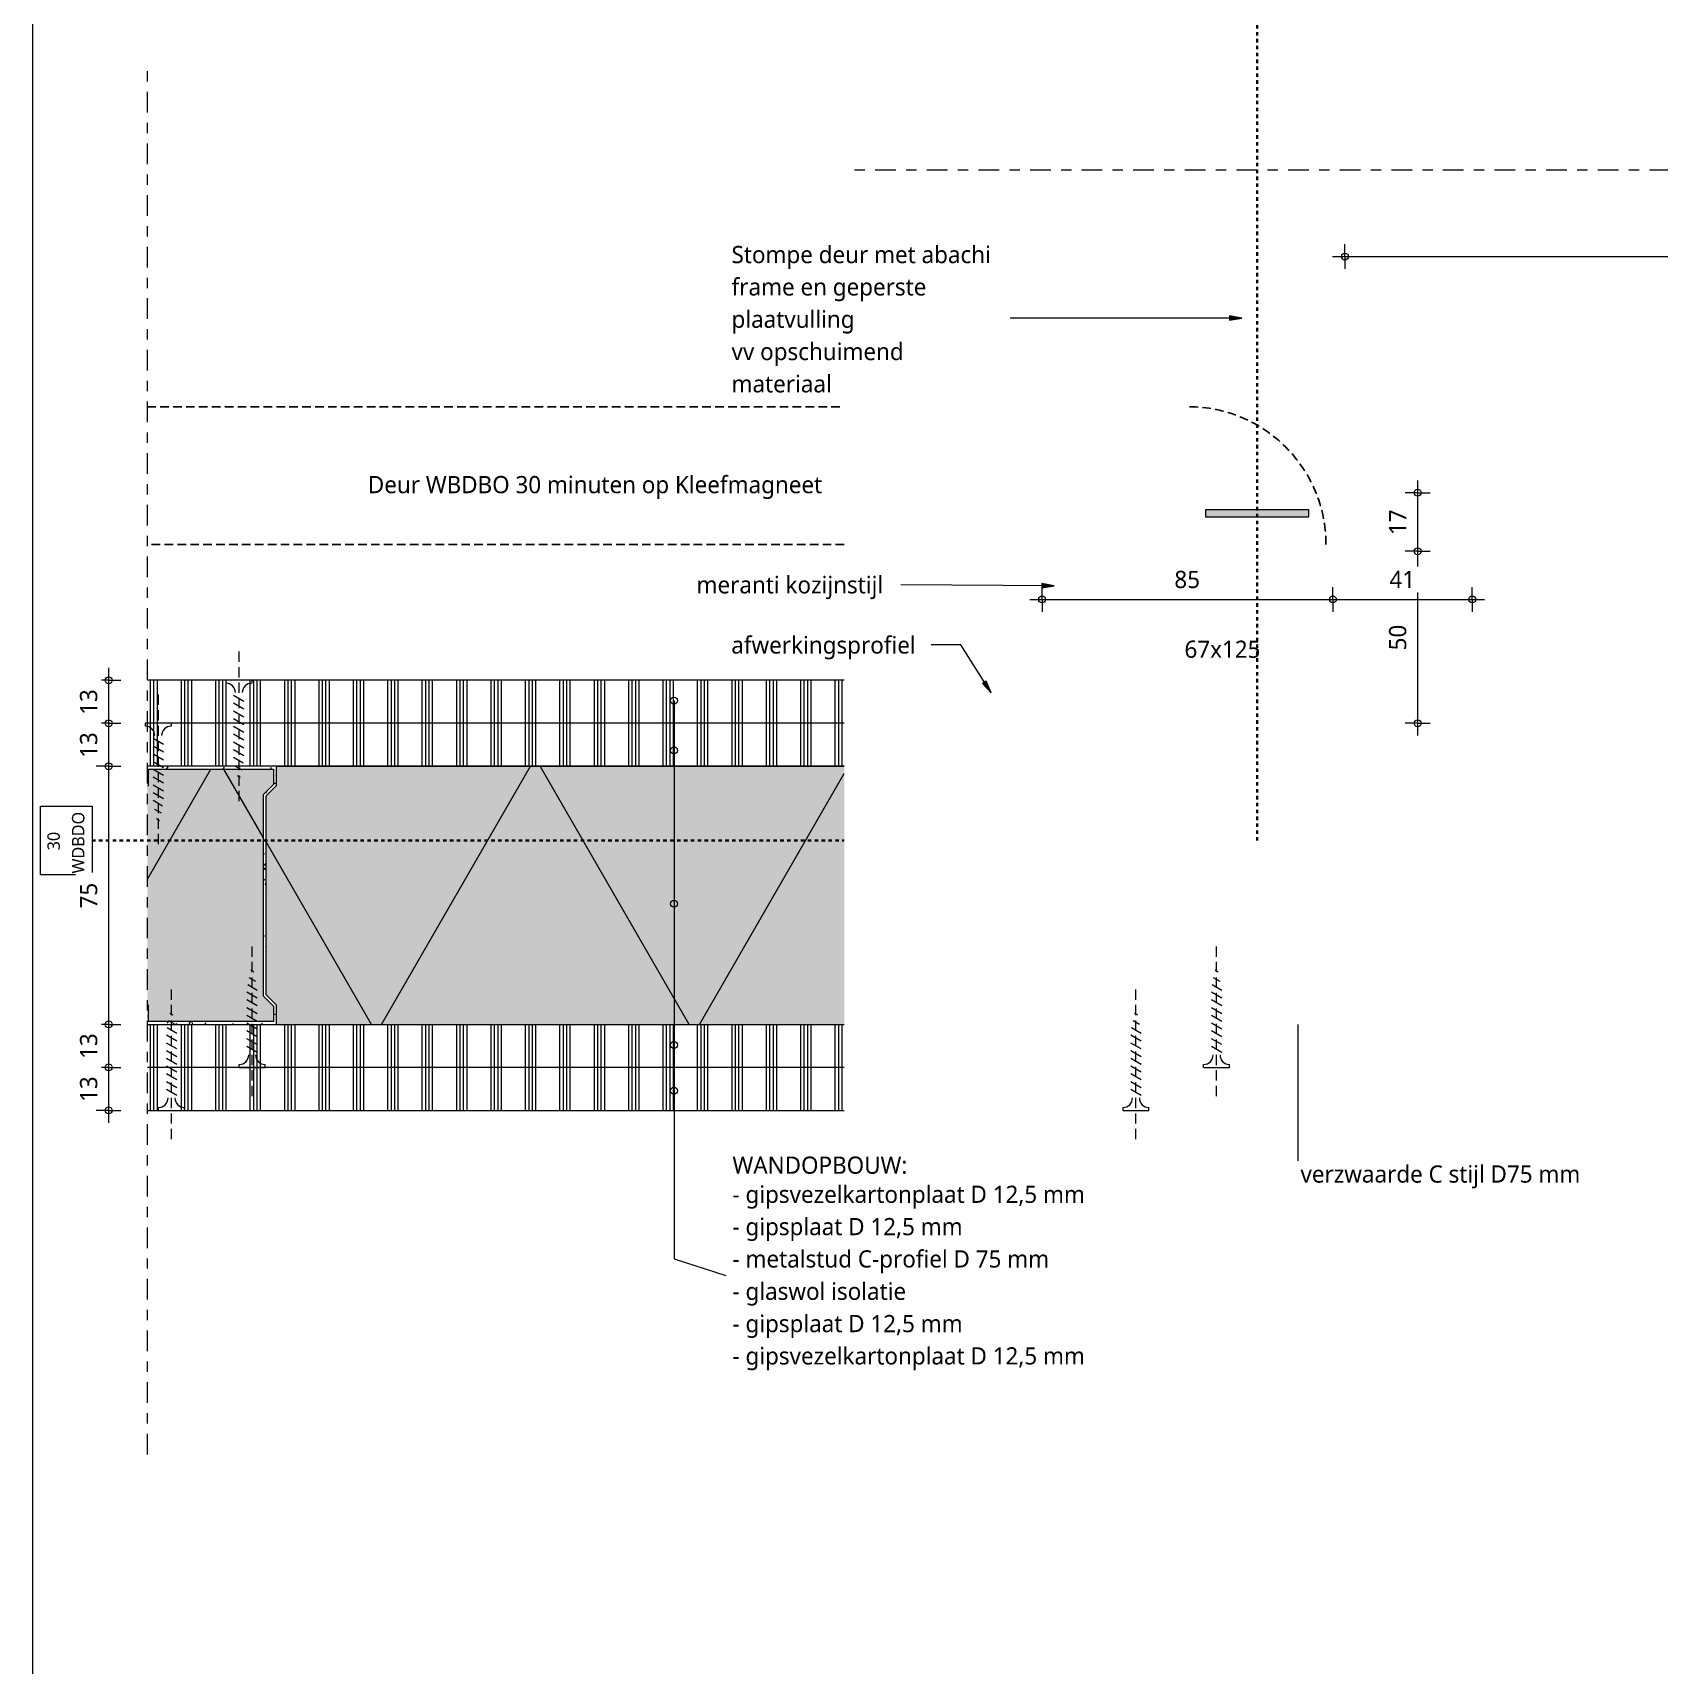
# Model space of a CAD drawing. Header units: millimetres. Extents: x 32900 to 38291, y -18988 to 4133.
# Drawn here: x 32970.8 to 33443.5, y -8343.7 to -7869.2 of the extents above; entities that cross this region are included whole.
import ezdxf

# ---------------------------------------------------------------- set-up
doc = ezdxf.new("R2010")
doc.units = ezdxf.units.MM
for name, pattern in [('MV_30_min', [2, 1, -1]), ('MV_center', [15, 6, -3, 3, -3]), ('MV_hidden', [3.75, 2.5, -1.25]), ('MV_hidden_2', [4.5, 3, -1.5])]:
    doc.linetypes.add(name, pattern=pattern)
for name, color, linetype, lineweight in [('A-ANNO-DIMS', 211, 'Continuous', 13), ('A-ANNO-DIMS-2', 211, 'Continuous', 13), ('A-ANNO-IDEN', 131, 'Continuous', 18), ('A-ANNO-NOTE', 131, 'Continuous', 18), ('A-DETL', 90, 'Continuous', 13), ('A-DETL-GENF', 92, 'Continuous', 18), ('A-DETL-THIN', 151, 'Continuous', 18), ('G-ANNO-TEXT', 231, 'Continuous', 13)]:
    doc.layers.add(name, color=color, linetype=linetype, lineweight=lineweight)
doc.styles.add('Segoe UI', font='segoeui.ttf', dxfattribs={"height": 5})
doc.styles.add('Segoe UI_2', font='segoeui.ttf', dxfattribs={"height": 3.6})
doc.styles.add('Segoe UI_B', font='segoeui.ttf', dxfattribs={"height": 5})
doc.dimstyles.new('1_8_mm', dxfattribs={"dimscale": 304.8, "dimtxt": 3.77051, "dimasz": 0.006562, "dimexe": 0.011811, "dimexo": 0.0625, "dimgap": 0.003281, "dimtad": 1, "dimdec": 0, "dimzin": 0, "dimdsep": 46, "dimtxsty": 'Segoe UI_2', "dimblk1": 'DOTBLANK', "dimblk2": 'DOTBLANK', "dimsah": 1, "dimcen": 0.09, "dimdle": 0.011811, "dimazin": 0, "dimtfac": 1, "dimtdec": 4, "dimtix": 1, "dimtmove": 0, "dimatfit": 3, "dimfxl": 0.011811, "dimfxlon": 1, "dimtvp": 1, "dimtfill": 1, "dimtolj": 1, "dimtzin": 0, "dimarcsym": 2})
doc.dimstyles.new('2_5_mm_2', dxfattribs={"dimscale": 304.8, "dimtxt": 5.23682, "dimasz": 0.006562, "dimexe": 0.011811, "dimexo": 0.0625, "dimgap": 0.005906, "dimtad": 1, "dimdec": 0, "dimzin": 0, "dimdsep": 46, "dimtxsty": 'Segoe UI', "dimblk1": 'DOTBLANK', "dimblk2": 'DOTBLANK', "dimsah": 1, "dimcen": 0.09, "dimdle": 0.011811, "dimazin": 0, "dimtfac": 1, "dimtdec": 4, "dimtix": 1, "dimtmove": 0, "dimatfit": 3, "dimfxl": 0.011811, "dimfxlon": 1, "dimtvp": 1, "dimtfill": 1, "dimtolj": 1, "dimtzin": 0, "dimarcsym": 2})
pattern_1 = [(90, (4, 0), (-10, 6e-16), []), (90, (5, 0), (-10, 6e-16), []), (90, (6, 0), (-10, 6e-16), []), (90, (7, 0), (-10, 6e-16), [])]

# ---------------------------------------------------------------- blocks, each defined once
blk = doc.blocks.new('42 isolatie - Type 1-3788378-Details ziekenhuis Utiliteitsgebouw')
at = {"layer": 'A-DETL-GENF'}
h = blk.add_hatch(color=256, dxfattribs=at)
h.paths.add_polyline_path([(37.48, 75.8), (0.28, 75.8), (0.28, 75.2), (38.28, 75.2), (38.28, 69.6), (37.48, 69.6), (37.48, 74.4), (1.08, 74.4), (1.08, 69.93), (4.08, 66.93), (4.08, 8.47), (1.08, 5.47), (1.08, 1), (37.48, 1), (37.48, 5.8), (38.28, 5.8), (38.28, 0.8), (120.28, 0.8), (120.28, 75.8), (38.28, 75.8)])
h.paths.add_polyline_path([(360.28, 75.8), (360.28, 0.8), (525.28, 0.8), (525.28, 6.4), (528.28, 9.4), (528.28, 67.2), (525.28, 70.2), (525.28, 75.8)])
h.paths.add_polyline_path([(528.28, 75), (526.08, 75), (526.08, 70.53), (529.08, 67.53), (529.08, 9.07), (526.08, 6.07), (526.08, 1.6), (562.48, 1.6), (562.48, 6.4), (562.78, 6.4), (562.78, 70.2), (562.48, 70.2), (562.48, 75), (529.08, 75)])
h.paths.add_polyline_path([(0.28, 69.6), (0.28, 5.8), (3.28, 8.8), (3.28, 66.6), (1.08, 68.8)])
at = {"layer": 'A-DETL-GENF', "lineweight": 13}
h = blk.add_hatch(dxfattribs=at)
h.set_pattern_fill('FP_4', color=256, style=0, pattern_type=2)
h.set_pattern_definition([(60, (0, 0), (-69.282, 40), []), (120, (0, 0), (-69.282, -40), [])])
h.paths.add_polyline_path([(37.48, 75.8), (0.28, 75.8), (0.28, 75.2), (38.28, 75.2), (38.28, 69.6), (37.48, 69.6), (37.48, 74.4), (1.08, 74.4), (1.08, 69.93), (4.08, 66.93), (4.08, 8.47), (1.08, 5.47), (1.08, 1), (37.48, 1), (37.48, 5.8), (38.28, 5.8), (38.28, 0.8), (120.28, 0.8), (120.28, 75.8), (38.28, 75.8)])
h.paths.add_polyline_path([(360.28, 75.8), (360.28, 0.8), (525.28, 0.8), (525.28, 6.4), (528.28, 9.4), (528.28, 67.2), (525.28, 70.2), (525.28, 75.8)])
h.paths.add_polyline_path([(528.28, 75), (526.08, 75), (526.08, 70.53), (529.08, 67.53), (529.08, 9.07), (526.08, 6.07), (526.08, 1.6), (562.48, 1.6), (562.48, 6.4), (562.78, 6.4), (562.78, 70.2), (562.48, 70.2), (562.48, 75), (529.08, 75)])
h.paths.add_polyline_path([(0.28, 69.6), (0.28, 5.8), (3.28, 8.8), (3.28, 66.6), (1.08, 68.8)])
at = {"layer": 'A-DETL-GENF'}
for p, q in [((120.28, 75.8), (0.28, 75.8)), ((0.28, 75.8), (0.28, 75.2)), ((120.28, 75.8), (0.28, 75.8)), ((0.28, 75.8), (0.28, 75.2)), ((525.28, 75.8), (360.28, 75.8)), ((525.28, 75.8), (360.28, 75.8)), ((0.28, 69.6), (0.28, 5.8)), ((0.28, 69.6), (0.28, 5.8)), ((38.28, 0.8), (120.28, 0.8)), ((360.28, 0.8), (525.28, 0.8))]:
    blk.add_line(p, q, dxfattribs=at)
blk = doc.blocks.new('NLRS_00_DI_maskeer - Type 1-4234907-Details ziekenhuis Utiliteitsgebouw')
at = {"layer": 'A-DETL-GENF', "linetype": 'MV_center'}
blk.add_line((304.5, 0), (-100, 0), dxfattribs=at)
blk = doc.blocks.new('NLRS_00_DI_maskeer - Type 1-4234905-Details ziekenhuis Utiliteitsgebouw')
at = {"layer": 'A-DETL-GENF', "linetype": 'MV_center'}
blk.add_line((140, 0), (-100, 0), dxfattribs=at)
blk = doc.blocks.new('02_GA_brandscheiding - 30 min-3717880-Details ziekenhuis Utiliteitsgebouw')
at = {"layer": 'A-ANNO-NOTE'}
for p, q in [((-5, 3.75), (5, 3.75)), ((-5, -3.75), (-5, 3.75)), ((5, 3.75), (5, -3.75)), ((5, -3.75), (-5, -3.75))]:
    blk.add_line(p, q, dxfattribs=at)
blk = doc.blocks.new('DIMBLOCK264-Details ziekenhuis Utiliteitsgebouw')
at = {"layer": 'A-ANNO-DIMS-2'}
for p, q in [((32992.84, -8053.81), (32992.84, -8069.91)), ((32992.84, -8057.41), (32989.24, -8057.41)), ((32992.84, -8057.41), (32996.44, -8057.41)), ((32992.84, -8069.91), (32989.24, -8069.91)), ((32992.84, -8069.91), (32996.44, -8069.91))]:
    blk.add_line(p, q, dxfattribs=at)
for centre in [(32992.84, -8057.41), (32992.84, -8069.91)]:
    blk.add_circle(centre, 1, dxfattribs=at)
at = {"layer": 'A-ANNO-DIMS-2', "color": 0, "insert": (32984.52, -8067.47), "char_height": 5, "width": 9.1406, "attachment_point": 1, "rotation": 90, "line_spacing_factor": 1.142579, "style": 'Segoe UI', "bg_fill": 3, "box_fill_scale": 1.25, "bg_fill_color": 9, "bg_fill_true_color": 13158600, "bg_fill_transparency": 0}
blk.add_mtext('13', dxfattribs=at)
blk = doc.blocks.new('_DotBlank')
at = {"color": 0, "linetype": 'ByBlock', "lineweight": -2}
blk.add_line((-0.5, 0), (-1, 0), dxfattribs=at)
blk.add_circle((0, 0), 0.5, dxfattribs=at)
blk = doc.blocks.new('DIMBLOCK265-Details ziekenhuis Utiliteitsgebouw')
at = {"layer": 'A-ANNO-DIMS-2'}
for p, q in [((32992.84, -8069.91), (32989.24, -8069.91)), ((32992.84, -8069.91), (32992.84, -8082.41)), ((32992.84, -8069.91), (32996.44, -8069.91)), ((32992.84, -8082.41), (32989.24, -8082.41)), ((32992.84, -8082.41), (32996.44, -8082.41))]:
    blk.add_line(p, q, dxfattribs=at)
for centre in [(32992.84, -8069.91), (32992.84, -8082.41)]:
    blk.add_circle(centre, 1, dxfattribs=at)
at = {"layer": 'A-ANNO-DIMS-2', "color": 0, "insert": (32984.52, -8079.97), "char_height": 5, "width": 9.1406, "attachment_point": 1, "rotation": 90, "line_spacing_factor": 1.142579, "style": 'Segoe UI', "bg_fill": 3, "box_fill_scale": 1.25, "bg_fill_color": 9, "bg_fill_true_color": 13158600, "bg_fill_transparency": 0}
blk.add_mtext('13', dxfattribs=at)
blk = doc.blocks.new('DIMBLOCK266-Details ziekenhuis Utiliteitsgebouw')
at = {"layer": 'A-ANNO-DIMS-2'}
for p, q in [((32992.84, -8082.41), (32989.24, -8082.41)), ((32992.84, -8082.41), (32992.84, -8157.41)), ((32992.84, -8082.41), (32996.44, -8082.41)), ((32992.84, -8157.41), (32989.24, -8157.41)), ((32992.84, -8157.41), (32996.44, -8157.41))]:
    blk.add_line(p, q, dxfattribs=at)
for centre in [(32992.84, -8082.41), (32992.84, -8157.41)]:
    blk.add_circle(centre, 1, dxfattribs=at)
at = {"layer": 'A-ANNO-DIMS-2', "color": 0, "insert": (32984.52, -8123.72), "char_height": 5, "width": 9.1406, "attachment_point": 1, "rotation": 90, "line_spacing_factor": 1.142579, "style": 'Segoe UI', "bg_fill": 3, "box_fill_scale": 1.25, "bg_fill_color": 9, "bg_fill_true_color": 13158600, "bg_fill_transparency": 0}
blk.add_mtext('75', dxfattribs=at)
blk = doc.blocks.new('DIMBLOCK267-Details ziekenhuis Utiliteitsgebouw')
at = {"layer": 'A-ANNO-DIMS-2'}
for p, q in [((32992.84, -8157.41), (32989.24, -8157.41)), ((32992.84, -8157.41), (32992.84, -8169.91)), ((32992.84, -8157.41), (32996.44, -8157.41)), ((32992.84, -8169.91), (32989.24, -8169.91)), ((32992.84, -8169.91), (32996.44, -8169.91))]:
    blk.add_line(p, q, dxfattribs=at)
for centre in [(32992.84, -8157.41), (32992.84, -8169.91)]:
    blk.add_circle(centre, 1, dxfattribs=at)
at = {"layer": 'A-ANNO-DIMS-2', "color": 0, "insert": (32984.52, -8167.47), "char_height": 5, "width": 9.1406, "attachment_point": 1, "rotation": 90, "line_spacing_factor": 1.142579, "style": 'Segoe UI', "bg_fill": 3, "box_fill_scale": 1.25, "bg_fill_color": 9, "bg_fill_true_color": 13158600, "bg_fill_transparency": 0}
blk.add_mtext('13', dxfattribs=at)
blk = doc.blocks.new('DIMBLOCK268-Details ziekenhuis Utiliteitsgebouw')
at = {"layer": 'A-ANNO-DIMS-2'}
for p, q in [((32992.84, -8169.91), (32989.24, -8169.91)), ((32992.84, -8169.91), (32992.84, -8186.01)), ((32992.84, -8169.91), (32996.44, -8169.91)), ((32992.84, -8182.41), (32989.24, -8182.41)), ((32992.84, -8182.41), (32996.44, -8182.41))]:
    blk.add_line(p, q, dxfattribs=at)
for centre in [(32992.84, -8169.91), (32992.84, -8182.41)]:
    blk.add_circle(centre, 1, dxfattribs=at)
at = {"layer": 'A-ANNO-DIMS-2', "color": 0, "insert": (32984.52, -8179.97), "char_height": 5, "width": 9.1406, "attachment_point": 1, "rotation": 90, "line_spacing_factor": 1.142579, "style": 'Segoe UI', "bg_fill": 3, "box_fill_scale": 1.25, "bg_fill_color": 9, "bg_fill_true_color": 13158600, "bg_fill_transparency": 0}
blk.add_mtext('13', dxfattribs=at)
blk = doc.blocks.new('DIMBLOCK277-Details ziekenhuis Utiliteitsgebouw')
at = {"layer": 'A-ANNO-DIMS-2'}
for p, q in [((33373.24, -8019.91), (33369.64, -8019.91)), ((33373.24, -8073.51), (33373.24, -8019.91)), ((33373.24, -8019.91), (33376.84, -8019.91)), ((33373.24, -8069.91), (33369.64, -8069.91)), ((33373.24, -8069.91), (33376.84, -8069.91))]:
    blk.add_line(p, q, dxfattribs=at)
for centre in [(33373.24, -8019.91), (33373.24, -8069.91)]:
    blk.add_circle(centre, 1, dxfattribs=at)
at = {"layer": 'A-ANNO-DIMS-2', "color": 0, "insert": (33364.92, -8048.72), "char_height": 5, "width": 9.1406, "attachment_point": 1, "rotation": 90, "line_spacing_factor": 1.142579, "style": 'Segoe UI', "bg_fill": 3, "box_fill_scale": 1.25, "bg_fill_color": 9, "bg_fill_true_color": 13158600, "bg_fill_transparency": 0}
blk.add_mtext('50', dxfattribs=at)
blk = doc.blocks.new('DIMBLOCK278-Details ziekenhuis Utiliteitsgebouw')
at = {"layer": 'A-ANNO-DIMS-2'}
for p, q in [((33373.24, -8019.91), (33373.24, -7999.31)), ((33373.24, -8002.91), (33369.64, -8002.91)), ((33373.24, -8002.91), (33376.84, -8002.91)), ((33373.24, -8019.91), (33369.64, -8019.91)), ((33373.24, -8019.91), (33376.84, -8019.91))]:
    blk.add_line(p, q, dxfattribs=at)
for centre in [(33373.24, -8002.91), (33373.24, -8019.91)]:
    blk.add_circle(centre, 1, dxfattribs=at)
at = {"layer": 'A-ANNO-DIMS-2', "color": 0, "insert": (33364.92, -8015.22), "char_height": 5, "width": 9.1406, "attachment_point": 1, "rotation": 90, "line_spacing_factor": 1.142579, "style": 'Segoe UI', "bg_fill": 3, "box_fill_scale": 1.25, "bg_fill_color": 9, "bg_fill_true_color": 13158600, "bg_fill_transparency": 0}
blk.add_mtext('17', dxfattribs=at)
blk = doc.blocks.new('DIMBLOCK279-Details ziekenhuis Utiliteitsgebouw')
at = {"layer": 'A-ANNO-DIMS-2'}
for p, q in [((33264.1, -8033.93), (33264.1, -8030.33)), ((33348.6, -8033.93), (33348.6, -8030.33)), ((33260.5, -8033.93), (33348.6, -8033.93)), ((33264.1, -8033.93), (33264.1, -8037.53)), ((33348.6, -8033.93), (33348.6, -8037.53))]:
    blk.add_line(p, q, dxfattribs=at)
for centre in [(33264.1, -8033.93), (33348.6, -8033.93)]:
    blk.add_circle(centre, 1, dxfattribs=at)
at = {"layer": 'A-ANNO-DIMS-2', "color": 0, "insert": (33302.54, -8025.61), "char_height": 5, "width": 9.1406, "attachment_point": 1, "line_spacing_factor": 1.142579, "style": 'Segoe UI', "bg_fill": 3, "box_fill_scale": 1.25, "bg_fill_color": 9, "bg_fill_true_color": 13158600, "bg_fill_transparency": 0}
blk.add_mtext('85', dxfattribs=at)
blk = doc.blocks.new('DIMBLOCK280-Details ziekenhuis Utiliteitsgebouw')
at = {"layer": 'A-ANNO-DIMS-2'}
for p, q in [((33348.6, -8033.93), (33348.6, -8030.33)), ((33389.1, -8033.93), (33389.1, -8030.33)), ((33348.6, -8033.93), (33392.7, -8033.93)), ((33348.6, -8033.93), (33348.6, -8037.53)), ((33389.1, -8033.93), (33389.1, -8037.53))]:
    blk.add_line(p, q, dxfattribs=at)
for centre in [(33348.6, -8033.93), (33389.1, -8033.93)]:
    blk.add_circle(centre, 1, dxfattribs=at)
at = {"layer": 'A-ANNO-DIMS-2', "color": 0, "insert": (33365.04, -8025.61), "char_height": 5, "width": 9.1406, "attachment_point": 1, "line_spacing_factor": 1.142579, "style": 'Segoe UI', "bg_fill": 3, "box_fill_scale": 1.25, "bg_fill_color": 9, "bg_fill_true_color": 13158600, "bg_fill_transparency": 0}
blk.add_mtext('41', dxfattribs=at)
blk = doc.blocks.new('DIMBLOCK292-Details ziekenhuis Utiliteitsgebouw')
at = {"layer": 'A-ANNO-DIMS-2'}
for p, q in [((33352.1, -7934.27), (33352.1, -7930.67)), ((33591.6, -7934.27), (33591.6, -7930.67)), ((33348.5, -7934.27), (33595.2, -7934.27)), ((33352.1, -7934.27), (33352.1, -7937.87)), ((33591.6, -7934.27), (33591.6, -7937.87))]:
    blk.add_line(p, q, dxfattribs=at)
for centre in [(33352.1, -7934.27), (33591.6, -7934.27)]:
    blk.add_circle(centre, 1, dxfattribs=at)
at = {"layer": 'A-ANNO-DIMS-2', "color": 0, "insert": (33467.74, -7928.58), "char_height": 3.6, "width": 9.8719, "attachment_point": 1, "line_spacing_factor": 1.142579, "style": 'Segoe UI_2', "bg_fill": 3, "box_fill_scale": 1.25, "bg_fill_color": 9, "bg_fill_true_color": 13158600, "bg_fill_transparency": 0}
blk.add_mtext('239', dxfattribs=at)

msp = doc.modelspace()

# ---------------------------------------------------------------- hatches: boundary and pattern name
at = {"layer": 'A-ANNO-NOTE'}
msp.add_hatch(color=256, dxfattribs=at).paths.add_polyline_path([(33322.13, -7952.13), (33318.53, -7951.5), (33318.53, -7952.77)])
at = {"layer": 'A-DETL-GENF'}
msp.add_hatch(color=1, dxfattribs=at).paths.add_polyline_path([(33341.6, -8009.91), (33341.6, -8007.91), (33311.6, -8007.91), (33311.6, -8009.91)])
at = {"layer": 'A-DETL-GENF', "lineweight": 13}
h = msp.add_hatch(dxfattribs=at)
h.set_pattern_fill('FP_2', color=254, style=0, pattern_type=2)
h.set_pattern_definition(pattern_1)
h.paths.add_polyline_path([(33041.2, -8069.91), (33206.6, -8069.91), (33206.6, -8057.41), (33004.1, -8057.41), (33004.1, -8069.91)])
h = msp.add_hatch(dxfattribs=at)
h.set_pattern_fill('FP_2', color=254, style=0, pattern_type=2)
h.set_pattern_definition(pattern_1)
h.paths.add_polyline_path([(33446.6, -8082.41), (33612.64, -8082.41), (33612.64, -8069.91), (33446.6, -8069.91)])
h.paths.add_polyline_path([(33004.4, -8082.41), (33206.6, -8082.41), (33206.6, -8069.91), (33004.1, -8069.91), (33004.1, -8082.41)])
h.paths.add_polyline_path([(33615.1, -8082.41), (33615.1, -8069.91), (33614.64, -8069.91), (33614.64, -8082.41)])
h = msp.add_hatch(dxfattribs=at)
h.set_pattern_fill('FP_6', color=254, style=0, pattern_type=2)
h.set_pattern_definition([(0, (0, 0), (8.128, 2.032), [0.67056, -5.425, 0.67056, -5.425, -32.512]), (0, (0, 0), (8.128, 2.032), [-12.192, 0.67056, -11.521, 0.67056, -5.425, -14.224]), (0, (0, 0), (8.128, 2.032), [-30.48, 0.67056, -3.393, 0.67056, -9.489]), (120, (3.048, 1.016), (-5.82376362, 6.02305448), [0.67056, -5.425, 0.67056, -5.425, -32.512]), (120, (3.048, 1.016), (-5.82376362, 6.02305448), [-12.192, 0.67056, -11.521, 0.67056, -5.425, -14.224]), (120, (3.048, 1.016), (-5.82376362, 6.02305448), [-30.48, 0.67056, -3.393, 0.67056, -9.489]), (240, (4.064, 5.08), (-2.30423638, -8.05505448), [0.67056, -5.425, 0.67056, -5.425, -32.512]), (240, (4.064, 5.08), (-2.30423638, -8.05505448), [-12.192, 0.67056, -11.521, 0.67056, -5.425, -14.224]), (240, (4.064, 5.08), (-2.30423638, -8.05505448), [-30.48, 0.67056, -3.393, 0.67056, -9.489])])
h.paths.add_polyline_path([(33041.2, -8157.41), (33041.6, -8157.41), (33041.6, -8151.81), (33038.6, -8148.81), (33038.6, -8091.01), (33041.6, -8088.01), (33041.6, -8082.41), (33004.1, -8082.42), (33004.1, -8088.01), (33004.4, -8088.01), (33004.4, -8083.21), (33040.8, -8083.21), (33040.8, -8087.68), (33037.8, -8090.68), (33037.8, -8149.15), (33040.8, -8152.15), (33040.8, -8156.61), (33004.4, -8156.61), (33004.4, -8151.81), (33004.1, -8151.81), (33004.1, -8157.41)])
h = msp.add_hatch(dxfattribs=at)
h.set_pattern_fill('FP_2', color=254, style=0, pattern_type=2)
h.set_pattern_definition(pattern_1)
h.paths.add_polyline_path([(33560.23, -8169.91), (33566.6, -8169.91), (33566.6, -8157.41), (33446.6, -8157.41), (33446.6, -8169.91), (33456.42, -8169.91)])
h.paths.add_polyline_path([(33004.1, -8169.91), (33206.6, -8169.91), (33206.6, -8157.41), (33004.1, -8157.41)])
h = msp.add_hatch(dxfattribs=at)
h.set_pattern_fill('FP_2', color=254, style=0, pattern_type=2)
h.set_pattern_definition(pattern_1)
h.paths.add_polyline_path([(33560.23, -8182.41), (33579.1, -8182.41), (33579.1, -8169.91), (33446.6, -8169.91), (33446.6, -8182.41), (33456.42, -8182.41)])
h.paths.add_polyline_path([(33041.2, -8182.41), (33206.6, -8182.41), (33206.6, -8169.91), (33004.1, -8169.91), (33004.1, -8182.41)])
at = {"layer": 'G-ANNO-TEXT'}
msp.add_hatch(color=7, dxfattribs=at).paths.add_polyline_path([(33249.27, -8061.04), (33247.88, -8057.66), (33246.81, -8058.34)])

# ---------------------------------------------------------------- linework, layer by layer
at = {"layer": 'A-ANNO-IDEN'}
msp.add_line((33338.42, -8157.41), (33338.42, -8200.57), dxfattribs=at)
at = {"layer": 'A-ANNO-NOTE'}
for p, q in [((33322.13, -7952.13), (33254.87, -7952.13)), ((33322.13, -7952.13), (33318.53, -7951.5)), ((33318.53, -7951.5), (33318.53, -7952.77)), ((33318.53, -7952.77), (33322.13, -7952.13)), ((33157.14, -8063.3), (33157.14, -8225.56)), ((33157.14, -8077.82), (33157.14, -8225.56)), ((33157.14, -8122.38), (33157.14, -8225.56)), ((33157.14, -8163.41), (33157.14, -8225.56)), ((33157.14, -8176.72), (33157.14, -8225.56)), ((33157.14, -8225.56), (33172.23, -8230.4)), ((33157.14, -8225.56), (33172.23, -8230.4)), ((33157.14, -8225.56), (33172.23, -8230.4)), ((33157.14, -8225.56), (33172.23, -8230.4)), ((33157.14, -8225.56), (33172.23, -8230.4))]:
    msp.add_line(p, q, dxfattribs=at)
for centre in [(33157.14, -8063.3), (33157.14, -8077.82), (33157.14, -8122.38), (33157.14, -8163.41), (33157.14, -8176.72)]:
    msp.add_circle(centre, 1, dxfattribs=at)
at = {"layer": 'A-DETL', "lineweight": 18}
msp.add_line((32970.77, 3651.86), (32970.77, -18988.14), dxfattribs=at)
at = {"layer": 'A-DETL', "linetype": 'MV_30_min', "lineweight": 35}
for p, q in [((33326.6, -7743.03), (33326.6, -8103.99)), ((32988.03, -8103.99), (33206.6, -8103.99))]:
    msp.add_line(p, q, dxfattribs=at)
at = {"layer": 'A-DETL', "linetype": 'MV_hidden', "lineweight": 25}
for p, q in [((33004.1, -7977.91), (33206.6, -7977.91)), ((33206.6, -8017.91), (33004.1, -8017.91))]:
    msp.add_line(p, q, dxfattribs=at)
at = {"layer": 'A-DETL'}
for p, q in [((33341.6, -8007.91), (33311.6, -8007.91)), ((33311.6, -8007.91), (33311.6, -8009.91)), ((33341.6, -8009.91), (33341.6, -8007.91)), ((33311.6, -8009.91), (33341.6, -8009.91)), ((33034.43, -8057.41), (33026.93, -8057.41)), ((33026.93, -8057.41), (33026.93, -8058.26)), ((33034.43, -8057.41), (33034.43, -8058.26)), ((33029.18, -8061.76), (33032.18, -8063.5)), ((33029.18, -8064.01), (33032.18, -8065.75)), ((33029.18, -8066.26), (33032.18, -8068)), ((33011, -8069.91), (33003.5, -8069.91)), ((33003.5, -8069.91), (33003.5, -8070.76)), ((33011, -8069.91), (33011, -8070.76)), ((33029.18, -8068.51), (33032.18, -8070.25)), ((33029.18, -8070.76), (33032.18, -8072.5)), ((33005.75, -8074.26), (33008.75, -8076)), ((33029.18, -8073.01), (33032.18, -8074.75)), ((33029.18, -8075.26), (33032.18, -8077)), ((33005.75, -8076.51), (33008.75, -8078.25)), ((33005.75, -8078.76), (33008.75, -8080.5)), ((33029.18, -8077.51), (33032.18, -8079.25)), ((33029.18, -8079.76), (33031.97, -8081.37)), ((33005.75, -8081.01), (33008.75, -8082.75)), ((33005.75, -8083.26), (33008.75, -8085)), ((33029.6, -8082.37), (33031.52, -8083.48)), ((33030.17, -8085.1), (33031.08, -8085.62)), ((33005.75, -8085.51), (33008.75, -8087.25)), ((33005.75, -8087.76), (33008.75, -8089.5)), ((33005.75, -8090.01), (33008.75, -8091.75)), ((33005.75, -8092.26), (33008.54, -8093.87)), ((33006.17, -8094.87), (33008.09, -8095.98)), ((33006.74, -8097.6), (33007.65, -8098.12)), ((33035.06, -8142.23), (33034.15, -8141.71)), ((33315.31, -8142.23), (33314.4, -8141.71)), ((33036.05, -8147.56), (33033.26, -8145.95)), ((33035.63, -8144.96), (33033.7, -8143.85)), ((33316.3, -8147.56), (33313.51, -8145.95)), ((33315.88, -8144.96), (33313.95, -8143.85)), ((33036.05, -8149.81), (33033.05, -8148.08)), ((33036.05, -8152.06), (33033.05, -8150.33)), ((33316.3, -8149.81), (33313.3, -8148.08)), ((33316.3, -8152.06), (33313.3, -8150.33)), ((33012.2, -8157.46), (33010.27, -8156.35)), ((33011.63, -8154.73), (33010.72, -8154.21)), ((33036.05, -8154.31), (33033.05, -8152.58)), ((33036.05, -8156.56), (33033.05, -8154.83)), ((33292.45, -8157.46), (33290.52, -8156.35)), ((33291.88, -8154.73), (33290.97, -8154.21)), ((33316.3, -8154.31), (33313.3, -8152.58)), ((33316.3, -8156.56), (33313.3, -8154.83)), ((33012.62, -8162.31), (33009.62, -8160.58)), ((33012.62, -8160.06), (33009.83, -8158.45)), ((33036.05, -8158.81), (33033.05, -8157.08)), ((33036.05, -8161.06), (33033.05, -8159.33)), ((33292.87, -8162.31), (33289.87, -8160.58)), ((33292.87, -8160.06), (33290.08, -8158.45)), ((33316.3, -8158.81), (33313.3, -8157.08)), ((33316.3, -8161.06), (33313.3, -8159.33)), ((33012.62, -8164.56), (33009.62, -8162.83)), ((33012.62, -8166.81), (33009.62, -8165.08)), ((33036.05, -8163.31), (33033.05, -8161.58)), ((33036.05, -8165.56), (33033.05, -8163.83)), ((33292.87, -8164.56), (33289.87, -8162.83)), ((33292.87, -8166.81), (33289.87, -8165.08)), ((33316.3, -8163.31), (33313.3, -8161.58)), ((33316.3, -8165.56), (33313.3, -8163.83)), ((33012.62, -8169.06), (33009.62, -8167.33)), ((33012.62, -8171.31), (33009.62, -8169.58)), ((33030.8, -8169.91), (33030.8, -8169.06)), ((33030.8, -8169.91), (33038.3, -8169.91)), ((33038.3, -8169.91), (33038.3, -8169.06)), ((33292.87, -8169.06), (33289.87, -8167.33)), ((33292.87, -8171.31), (33289.87, -8169.58)), ((33311.05, -8169.91), (33311.05, -8169.06)), ((33311.05, -8169.91), (33318.55, -8169.91)), ((33318.55, -8169.91), (33318.55, -8169.06)), ((33012.62, -8173.56), (33009.62, -8171.83)), ((33012.62, -8175.81), (33009.62, -8174.08)), ((33292.87, -8173.56), (33289.87, -8171.83)), ((33292.87, -8175.81), (33289.87, -8174.08)), ((33012.62, -8178.06), (33009.62, -8176.33)), ((33292.87, -8178.06), (33289.87, -8176.33)), ((33007.37, -8182.41), (33007.37, -8181.56)), ((33007.37, -8182.41), (33014.87, -8182.41)), ((33014.87, -8182.41), (33014.87, -8181.56)), ((33287.62, -8182.41), (33287.62, -8181.56)), ((33287.62, -8182.41), (33295.12, -8182.41)), ((33295.12, -8182.41), (33295.12, -8181.56))]:
    msp.add_line(p, q, dxfattribs=at)
at = {"layer": 'A-DETL', "linetype": 'MV_hidden_2'}
for p, q in [((33030.68, -8049.06), (33030.68, -8094.06)), ((33007.25, -8061.56), (33007.25, -8106.56)), ((33034.55, -8178.27), (33034.55, -8133.27)), ((33314.8, -8178.27), (33314.8, -8133.27)), ((33011.12, -8190.77), (33011.12, -8145.77)), ((33291.37, -8190.77), (33291.37, -8145.77))]:
    msp.add_line(p, q, dxfattribs=at)
at = {"layer": 'A-DETL', "linetype": 'MV_hidden', "lineweight": 25}
msp.add_arc((33306.6, -8017.91), 40, 360, 90, dxfattribs=at)
at = {"layer": 'A-DETL'}
for centre, start, end in [((33026.93, -8061.01), 0, 90), ((33034.43, -8061.01), 90, 180), ((33003.5, -8073.51), 0, 90), ((33011, -8073.51), 90, 180), ((33030.8, -8166.31), 270, 0), ((33038.3, -8166.31), 180, 270), ((33311.05, -8166.31), 270, 0), ((33318.55, -8166.31), 180, 270), ((33007.37, -8178.81), 270, 0), ((33014.87, -8178.81), 180, 270), ((33287.62, -8178.81), 270, 0), ((33295.12, -8178.81), 180, 270)]:
    msp.add_arc(centre, 2.75, start, end, dxfattribs=at)
at = {"layer": 'A-DETL-THIN'}
for p, q in [((33206.6, -8057.41), (33004.1, -8057.41)), ((33206.6, -8069.91), (33004.1, -8069.91)), ((33041.6, -8082.41), (33004.1, -8082.41)), ((33004.4, -8088.01), (33004.4, -8083.21)), ((33004.4, -8083.21), (33040.8, -8083.21)), ((33040.8, -8083.21), (33040.8, -8087.68)), ((33041.6, -8082.41), (33206.6, -8082.41)), ((33041.6, -8088.01), (33041.6, -8082.41)), ((33004.1, -8088.01), (33004.4, -8088.01)), ((33040.8, -8087.68), (33037.8, -8090.68)), ((33038.6, -8091.01), (33041.6, -8088.01)), ((33037.8, -8090.68), (33037.8, -8149.15)), ((33038.6, -8148.81), (33038.6, -8091.01)), ((33004.4, -8151.81), (33004.1, -8151.81)), ((33004.4, -8156.61), (33004.4, -8151.81)), ((33037.8, -8149.15), (33040.8, -8152.15)), ((33041.6, -8151.81), (33038.6, -8148.81)), ((33041.6, -8157.41), (33041.6, -8151.81)), ((33040.8, -8152.15), (33040.8, -8156.61)), ((33004.1, -8157.41), (33041.6, -8157.41)), ((33040.8, -8156.61), (33004.4, -8156.61)), ((33206.6, -8169.91), (33004.1, -8169.91)), ((33004.1, -8182.41), (33206.6, -8182.41))]:
    msp.add_line(p, q, dxfattribs=at)
at = {"layer": 'G-ANNO-TEXT', "color": 250}
for p, q in [((33231.96, -8047.16), (33231.83, -8047.16)), ((33240.49, -8047.16), (33231.96, -8047.16)), ((33249.27, -8061.04), (33240.49, -8047.16)), ((33247.88, -8057.66), (33246.81, -8058.34)), ((33246.81, -8058.34), (33249.27, -8061.04)), ((33249.27, -8061.04), (33247.88, -8057.66))]:
    msp.add_line(p, q, dxfattribs=at)

# ---------------------------------------------------------------- block references
at = {"layer": 'A-ANNO-NOTE', "xscale": 2, "yscale": 2, "zscale": 2, "rotation": 89.99999999999991}
msp.add_blockref('02_GA_brandscheiding - 30 min-3717880-Details ziekenhuis Utiliteitsgebouw', (32980.53, -8103.99), dxfattribs=at)
at = {"layer": 'A-DETL-GENF', "linetype": 'MV_center', "rotation": 270}
msp.add_blockref('NLRS_00_DI_maskeer - Type 1-4234907-Details ziekenhuis Utiliteitsgebouw', (33004.1, -7977.91), dxfattribs=at)
at = {"layer": 'A-DETL-GENF', "linetype": 'MV_center'}
msp.add_blockref('NLRS_00_DI_maskeer - Type 1-4234905-Details ziekenhuis Utiliteitsgebouw', (33306.6, -7909.14), dxfattribs=at)
at = {"layer": 'A-DETL-GENF', "rotation": 180}
msp.add_blockref('42 isolatie - Type 1-3788378-Details ziekenhuis Utiliteitsgebouw', (33566.88, -8081.61), dxfattribs=at)

# ---------------------------------------------------------------- texts
at = {"layer": 'A-ANNO-NOTE', "lineweight": 13, "char_height": 5, "attachment_point": 1, "style": 'Segoe UI', "bg_fill": 3, "box_fill_scale": 1.25, "bg_fill_color": 9, "bg_fill_true_color": 13158600, "bg_fill_transparency": 0}
for s, insert, width in [('Stompe deur met abachi', (33173.86, -7931.19), 92.6751), ('- gipsvezelkartonplaat D 12,5 mm', (33174.13, -8204.3), 126.5063)]:
    msp.add_mtext(s, dxfattribs=dict(at, insert=insert, width=width))
at = {"layer": 'A-ANNO-NOTE', "lineweight": 13, "char_height": 3.6, "attachment_point": 1, "rotation": 90, "style": 'Segoe UI_2'}
for s, insert, width in [('WDBDO', (32982.2, -8113.58), 23.4093), ('30', (32975.05, -8106.83), 7.0549)]:
    msp.add_mtext(s, dxfattribs=dict(at, insert=insert, width=width))
at = {"layer": 'G-ANNO-TEXT', "color": 7, "char_height": 5, "attachment_point": 1, "style": 'Segoe UI'}
for s, insert, width in [('Deur WBDBO 30 minuten op Kleefmagneet', (33068.19, -7998.05), 162.7426), ('meranti kozijnstijl', (33163.69, -8027.17), 65.8987), ('afwerkingsprofiel', (33173.78, -8044.66), 64.2953), ('67x125', (33305.48, -8045.89), 27.097)]:
    msp.add_mtext(s, dxfattribs=dict(at, insert=insert, width=width))

# ---------------------------------------------------------------- dimensions: what is measured, and where the dimension line sits
at = {"layer": 'A-ANNO-DIMS'}
dim = msp.add_linear_dim(base=(33591.6, -7934.2725), p1=(33352.1007, -7937.8725), p2=(33591.6, -7937.8725), dimstyle='1_8_mm', override={"dimpost": '<>', "dimfxl": 239.499312}, dxfattribs=at)
dim.commit()
dim.dimension.update_dxf_attribs({"geometry": 'DIMBLOCK292-Details ziekenhuis Utiliteitsgebouw', "text_midpoint": (33471.8504, -7931.411)})
dim = msp.add_linear_dim(base=(32992.84233666, -8069.91393022), p1=(32996.44233666, -8057.41393022), p2=(32996.44233666, -8069.91393022), angle=90, dimstyle='2_5_mm_2', override={"dimpost": '<>', "dimfxl": 12.5}, dxfattribs=at)
dim.commit()
dim.dimension.update_dxf_attribs({"geometry": 'DIMBLOCK264-Details ziekenhuis Utiliteitsgebouw', "text_midpoint": (32988.44296427, -8063.66393022)})

# ---------------------------------------------------------------- next in the draw order: texts
at = {"layer": 'A-ANNO-IDEN', "lineweight": 13, "insert": (33339.19, -8198.41), "char_height": 5, "width": 99.8903, "attachment_point": 1, "style": 'Segoe UI', "bg_fill": 3, "box_fill_scale": 1.25, "bg_fill_color": 9, "bg_fill_true_color": 13158600, "bg_fill_transparency": 0}
msp.add_mtext('verzwaarde C stijl D75 mm', dxfattribs=at)
at = {"layer": 'A-ANNO-NOTE', "lineweight": 13, "char_height": 5, "attachment_point": 1, "bg_fill": 3, "box_fill_scale": 1.25, "bg_fill_color": 9, "bg_fill_true_color": 13158600, "bg_fill_transparency": 0}
for s, insert, width, style in [('frame en geperste', (33173.86, -7940.58), 68.6245, 'Segoe UI'), ('WANDOPBOUW:', (33174.13, -8195.83), 67.8228, 'Segoe UI_B'), ('- gipsplaat D 12,5 mm', (33174.13, -8213.69), 83.5358, 'Segoe UI')]:
    msp.add_mtext(s, dxfattribs=dict(at, insert=insert, width=width, style=style))

# ---------------------------------------------------------------- next in the draw order: dimensions: what is measured, and where the dimension line sits
at = {"layer": 'A-ANNO-DIMS'}
for base, p1, p2, override, picture, middle in [((33373.24, -8019.91), (33369.64, -8069.91), (33369.64, -8019.91), {"dimpost": '<>', "dimfxl": 50}, 'DIMBLOCK277-Details ziekenhuis Utiliteitsgebouw', (33368.86, -8044.91)), ((32992.84233666, -8082.41393022), (32996.44233666, -8069.91393022), (32996.44233666, -8082.41393022), {"dimpost": '<>', "dimfxl": 12.5}, 'DIMBLOCK265-Details ziekenhuis Utiliteitsgebouw', (32988.44296427, -8076.16393022))]:
    dim = msp.add_linear_dim(base=base, p1=p1, p2=p2, angle=90, dimstyle='2_5_mm_2', override=override, dxfattribs=at)
    dim.commit()
    dim.dimension.update_dxf_attribs({"geometry": picture, "text_midpoint": middle})
dim = msp.add_linear_dim(base=(33348.60069606, -8033.93355998), p1=(33264.10069606, -8030.33355998), p2=(33348.60069606, -8030.33355998), dimstyle='2_5_mm_2', override={"dimpost": '<>', "dimfxl": 84.5}, dxfattribs=at)
dim.commit()
dim.dimension.update_dxf_attribs({"geometry": 'DIMBLOCK279-Details ziekenhuis Utiliteitsgebouw', "text_midpoint": (33306.35069606, -8029.54813459)})

# ---------------------------------------------------------------- next in the draw order: hatches: boundary and pattern name
at = {"layer": 'G-ANNO-TEXT'}
msp.add_hatch(color=7, dxfattribs=at).paths.add_polyline_path([(33267.63, -8029.94), (33264.03, -8029.28), (33264.02, -8030.55)])

# ---------------------------------------------------------------- next in the draw order: linework, layer by layer
at = {"layer": 'G-ANNO-TEXT', "color": 250}
for p, q in [((33267.63, -8029.94), (33223.06, -8029.67)), ((33264.03, -8029.28), (33264.02, -8030.55)), ((33264.02, -8030.55), (33267.63, -8029.94)), ((33267.63, -8029.94), (33264.03, -8029.28))]:
    msp.add_line(p, q, dxfattribs=at)

# ---------------------------------------------------------------- next in the draw order: texts
at = {"layer": 'A-ANNO-NOTE', "lineweight": 13, "char_height": 5, "attachment_point": 1, "style": 'Segoe UI', "bg_fill": 3, "box_fill_scale": 1.25, "bg_fill_color": 9, "bg_fill_true_color": 13158600, "bg_fill_transparency": 0}
for s, insert, width in [('plaatvulling', (33173.86, -7949.98), 43.4515), ('- metalstud C-profiel D 75 mm', (33174.13, -8223.08), 115.6033)]:
    msp.add_mtext(s, dxfattribs=dict(at, insert=insert, width=width))

# ---------------------------------------------------------------- next in the draw order: dimensions: what is measured, and where the dimension line sits
at = {"layer": 'A-ANNO-DIMS'}
for base, p1, p2, override, picture, middle in [((33373.24, -8002.91), (33369.64, -8019.91), (33369.64, -8002.91), {"dimpost": '<>', "dimfxl": 17}, 'DIMBLOCK278-Details ziekenhuis Utiliteitsgebouw', (33368.89, -8011.41)), ((32992.84, -8157.41), (32996.44, -8082.41), (32996.44, -8157.41), {"dimpost": '<>', "dimfxl": 75}, 'DIMBLOCK266-Details ziekenhuis Utiliteitsgebouw', (32988.5, -8119.91))]:
    dim = msp.add_linear_dim(base=base, p1=p1, p2=p2, angle=90, dimstyle='2_5_mm_2', override=override, dxfattribs=at)
    dim.commit()
    dim.dimension.update_dxf_attribs({"geometry": picture, "text_midpoint": middle})
dim = msp.add_linear_dim(base=(33389.10069606, -8033.93355998), p1=(33348.60069606, -8030.33355998), p2=(33389.10069606, -8030.33355998), dimstyle='2_5_mm_2', override={"dimpost": '<>', "dimfxl": 40.5}, dxfattribs=at)
dim.commit()
dim.dimension.update_dxf_attribs({"geometry": 'DIMBLOCK280-Details ziekenhuis Utiliteitsgebouw', "text_midpoint": (33368.85069606, -8029.57777197)})

# ---------------------------------------------------------------- next in the draw order: texts
at = {"layer": 'A-ANNO-NOTE', "lineweight": 13, "char_height": 5, "attachment_point": 1, "style": 'Segoe UI', "bg_fill": 3, "box_fill_scale": 1.25, "bg_fill_color": 9, "bg_fill_true_color": 13158600, "bg_fill_transparency": 0}
for s, insert, width in [('vv opschuimend', (33173.86, -7959.37), 61.0886), ('- glaswol isolatie', (33174.13, -8232.48), 62.692)]:
    msp.add_mtext(s, dxfattribs=dict(at, insert=insert, width=width))

# ---------------------------------------------------------------- next in the draw order: dimensions: what is measured, and where the dimension line sits
at = {"layer": 'A-ANNO-DIMS'}
dim = msp.add_linear_dim(base=(32992.84233666, -8169.91393022), p1=(32996.44233666, -8157.41393022), p2=(32996.44233666, -8169.91393022), angle=90, dimstyle='2_5_mm_2', override={"dimpost": '<>', "dimfxl": 12.5}, dxfattribs=at)
dim.commit()
dim.dimension.update_dxf_attribs({"geometry": 'DIMBLOCK267-Details ziekenhuis Utiliteitsgebouw', "text_midpoint": (32988.44296427, -8163.66393022)})

# ---------------------------------------------------------------- next in the draw order: texts
at = {"layer": 'A-ANNO-NOTE', "lineweight": 13, "char_height": 5, "attachment_point": 1, "style": 'Segoe UI', "bg_fill": 3, "box_fill_scale": 1.25, "bg_fill_color": 9, "bg_fill_true_color": 13158600, "bg_fill_transparency": 0}
for s, insert, width in [('materiaal', (33173.86, -7968.76), 34.7932), ('- gipsplaat D 12,5 mm', (33174.13, -8241.87), 83.5358)]:
    msp.add_mtext(s, dxfattribs=dict(at, insert=insert, width=width))

# ---------------------------------------------------------------- next in the draw order: dimensions: what is measured, and where the dimension line sits
at = {"layer": 'A-ANNO-DIMS'}
dim = msp.add_linear_dim(base=(32992.84233666, -8182.41393022), p1=(32996.44233666, -8169.91393022), p2=(32996.44233666, -8182.41393022), angle=90, dimstyle='2_5_mm_2', override={"dimpost": '<>', "dimfxl": 12.5}, dxfattribs=at)
dim.commit()
dim.dimension.update_dxf_attribs({"geometry": 'DIMBLOCK268-Details ziekenhuis Utiliteitsgebouw', "text_midpoint": (32988.44296427, -8176.16393022)})

# ---------------------------------------------------------------- next in the draw order: texts
at = {"layer": 'A-ANNO-NOTE', "lineweight": 13, "insert": (33174.13, -8251.26), "char_height": 5, "width": 126.5063, "attachment_point": 1, "style": 'Segoe UI', "bg_fill": 3, "box_fill_scale": 1.25, "bg_fill_color": 9, "bg_fill_true_color": 13158600, "bg_fill_transparency": 0}
msp.add_mtext('- gipsvezelkartonplaat D 12,5 mm', dxfattribs=at)

doc.saveas('drawing.dxf')
